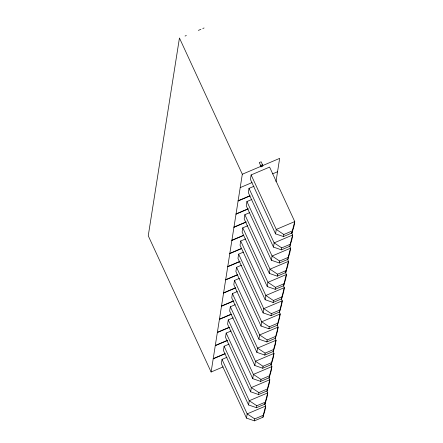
<?xml version="1.0" encoding="UTF-8"?>
<svg xmlns="http://www.w3.org/2000/svg" width="443" height="443" viewBox="0 0 443 443"><rect width="100%" height="100%" fill="white"/><g stroke="black" fill="none" stroke-linecap="round" stroke-linejoin="round"><path stroke-width="0.66" d="M211.117 371.998L242.315 174.232L179.448 38.004L148.25 235.776L211.117 371.998L223.145 366.893M226.954 357.296L222.026 359.389L221.356 363.625L246.507 418.114L254.437 420.85L262.948 417.234L264.986 410.273L265.656 406.032L264.499 403.529M229.031 344.145L224.103 346.238L223.433 350.474L248.584 404.963L256.514 407.693L265.025 404.082L267.063 397.116L267.727 392.88L266.863 391.003M231.102 330.987L226.179 333.081L225.509 337.317L250.655 391.806L258.585 394.541L267.096 390.925L269.134 383.959L269.804 379.723L268.94 377.846M233.179 317.836L228.25 319.924L227.586 324.165L252.731 378.654L260.661 381.384L269.172 377.774L271.21 370.808L271.88 366.571L270.723 364.063M235.255 304.679L230.327 306.772L229.657 311.008L254.808 365.497L262.738 368.233L271.249 364.617L273.287 357.651L273.957 353.414L273.087 351.537M237.332 291.527L232.403 293.615L231.733 297.857L256.885 352.346L264.814 355.076L273.32 351.465L275.363 344.499L276.028 340.263L275.164 338.38M239.403 278.37L234.474 280.463L233.81 284.699L258.956 339.188L266.885 341.924L275.396 338.308L277.434 331.342L278.104 327.106L277.24 325.228M241.479 265.213L236.551 267.306L235.886 271.542L261.032 326.037L268.962 328.767L277.473 325.156L279.511 318.19L280.181 313.954L279.311 312.071M243.556 252.061L238.627 254.155L237.957 258.391L263.109 312.88L271.038 315.615L279.55 311.999L281.587 305.033L282.257 300.797L281.388 298.92M245.632 238.904L240.704 240.998L240.034 245.234L265.18 299.728L273.115 302.458L281.621 298.842L283.664 291.882L284.328 287.64L283.465 285.763M247.703 225.753L242.775 227.846L242.111 232.082L267.256 286.571L275.186 289.301L283.697 285.691L285.735 278.725L286.405 274.488L285.248 271.98M249.78 212.596L244.852 214.689L244.182 218.925L269.333 273.414L277.263 276.15L285.774 272.534L287.812 265.573L288.482 261.331L287.612 259.454M251.857 199.444L246.928 201.532L246.258 205.774L271.409 260.262L279.339 262.992L287.85 259.382L289.888 252.416L290.558 248.18L289.689 246.297M253.933 186.287L249.005 188.38L248.335 192.616L273.481 247.105L281.41 249.841L289.921 246.225L291.965 239.259L292.629 235.023L291.472 232.52M251.126 174.935L250.422 179.387L275.568 233.876L283.509 236.551L292.02 232.935L294.047 226.03L294.75 221.578L269.604 167.089L251.126 174.935L276.271 229.424L283.83 234.502L292.341 230.886L294.75 221.578L276.271 229.424L275.568 233.876M275.995 181.619L279.66 158.373L242.315 174.232M246.507 418.114L247.177 413.878L222.026 359.389M248.584 404.963L249.248 400.727L224.103 346.238M250.655 391.806L251.325 387.57L226.179 333.081M252.731 378.654L253.402 374.418L228.25 319.924M254.808 365.497L255.473 361.261L230.327 306.772M256.885 352.346L257.549 348.109L232.403 293.615M258.956 339.188L259.626 334.952L234.474 280.463M261.032 326.037L261.702 321.795L236.551 267.306M263.109 312.88L263.773 308.644L238.627 254.155M265.18 299.728L265.85 295.487L240.704 240.998M267.256 286.571L267.926 282.335L242.775 227.846M269.333 273.414L270.003 269.178L244.852 214.689M271.409 260.262L272.074 256.026L246.928 201.532M273.481 247.105L274.151 242.869L249.005 188.38M254.437 420.85L254.747 418.901L263.253 415.285L265.656 406.032L247.177 413.878L254.747 418.901M256.514 407.693L256.818 405.744L265.329 402.133L267.727 392.88L249.248 400.727L256.818 405.744M258.585 394.541L258.895 392.592L267.406 388.976L269.804 379.723L251.325 387.57L258.895 392.592M260.661 381.384L260.971 379.435L269.482 375.819L271.88 366.571L253.402 374.418L260.971 379.435M262.738 368.233L263.042 366.278L271.553 362.667L273.957 353.414L255.473 361.261L263.042 366.278M264.814 355.076L265.119 353.126L273.63 349.51L276.028 340.263L257.549 348.109L265.119 353.126M266.885 341.924L267.195 339.969L275.707 336.359L278.104 327.106L259.626 334.952L267.195 339.969M268.962 328.767L269.272 326.818L277.783 323.202L280.181 313.954L261.702 321.795L269.272 326.818M271.038 315.615L271.343 313.661L279.854 310.05L282.257 300.797L263.773 308.644L271.343 313.661M273.115 302.458L273.42 300.509L281.931 296.893L284.328 287.64L265.85 295.487L273.42 300.509M275.186 289.301L275.496 287.352L284.007 283.741L286.405 274.488L267.926 282.335L275.496 287.352M277.263 276.15L277.573 274.2L286.078 270.584L288.482 261.331L270.003 269.178L277.573 274.2M279.339 262.992L279.644 261.043L288.155 257.427L290.558 248.18L272.074 256.026L279.644 261.043M281.41 249.841L281.72 247.886L290.231 244.276L292.629 235.023L274.151 242.869L281.72 247.886M283.509 236.551L283.83 234.502M262.948 417.234L263.253 415.285M265.025 404.082L265.329 402.133M267.096 390.925L267.406 388.976M269.172 377.774L269.482 375.819M271.249 364.617L271.553 362.667M273.32 351.465L273.63 349.51M275.396 338.308L275.707 336.359M277.473 325.156L277.783 323.202M279.55 311.999L279.854 310.05M281.621 298.842L281.931 296.893M283.697 285.691L284.007 283.741M285.774 272.534L286.078 270.584M287.85 259.382L288.155 257.427M289.921 246.225L290.231 244.276M292.02 232.935L292.341 230.886M185.069 36.038L186.337 35.501M198.364 30.395L200.895 29.321M202.794 28.518L204.057 27.975M260.274 165.71L262.749 164.663M240.206 187.611L252.034 182.588M272.572 173.866L277.551 171.757M238.129 200.762L249.957 195.745M238.096 200.989L249.924 195.967M236.058 213.919L247.881 208.897M236.019 214.146L248.468 208.858M233.982 227.076L245.804 222.054M233.943 227.298L246.391 222.015M231.905 240.228L243.733 235.205M231.872 240.455L243.694 235.432M229.828 253.385L241.656 248.362M229.795 253.606L241.623 248.584M227.757 266.536L239.58 261.514M227.719 266.764L240.167 261.475M225.681 279.694L237.503 274.671M225.648 279.915L237.47 274.898M223.604 292.845L235.432 287.828M223.571 293.072L235.394 288.05M221.528 306.002L233.356 300.98M221.494 306.224L233.943 300.941M219.457 319.154L231.279 314.137M219.418 319.381L231.246 314.358M217.38 332.311L229.208 327.288M217.347 332.532L229.169 327.515M215.304 345.468L227.132 340.445M215.27 345.69L227.719 340.407M213.233 358.62L225.055 353.597M213.194 358.847L225.022 353.824M260.988 166.302L260.883 166.972L262.749 166.18L262.854 165.51L261.137 161.784L259.266 162.575L260.988 166.302"/></g></svg>
